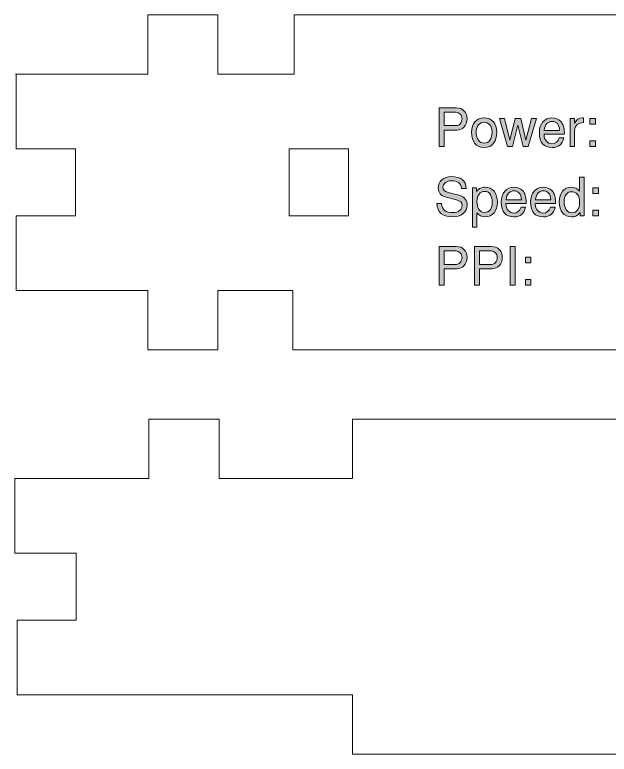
# Model space of a CAD drawing. Header units: inches. Extents: x 0.6 to 10.9, y -3.5 to -1.2.
# Drawn here: x 4.036 to 5.911, y -3.509 to -1.175 of the extents above; entities that cross this region are included whole.
import ezdxf

# ---------------------------------------------------------------- set-up
doc = ezdxf.new("R2010")
doc.units = ezdxf.units.IN
doc.header["$MEASUREMENT"] = 0
doc.layers.add('Layer 1', color=7, linetype='Continuous')

# ---------------------------------------------------------------- blocks, each defined once
blk = doc.blocks.new('block 4')
at = {"layer": 'Layer 1', "color": 7, "lineweight": 5, "true_color": 0xffffff}
for points in [[(4.9131, -2.0454), (4.6765, -2.0454), (4.6765, -2.2329), (4.455, -2.2329), (4.455, -2.0454), (4.4551, -2.0454), (4.0395, -2.0454), (4.0395, -2.0454), (4.0395, -1.8098), (4.0395, -1.8099), (4.227, -1.8098), (4.227, -1.5983), (4.0395, -1.5983), (4.0395, -1.3627), (4.0378, -1.3627), (4.4551, -1.3627), (4.4551, -1.1752), (4.6766, -1.1752), (4.6766, -1.3627), (4.9166, -1.3627), (4.9167, -1.3627), (4.9167, -1.1752), (7.4242, -1.1752), (7.4242, -2.2329), (4.9132, -2.2329), (4.9132, -2.0454)], [(5.0887, -1.8098), (5.0887, -1.5983), (4.9012, -1.5983), (4.9012, -1.8098), (5.0887, -1.8098)]]:
    blk.add_lwpolyline(points, dxfattribs=at)
blk = doc.blocks.new('block 5')
at = {"layer": 'Layer 1', "color": 7, "lineweight": 5, "true_color": 0xffffff}
blk.add_open_spline([(4.4586, -2.6384), (4.4586, -2.6384), (4.0355, -2.6384), (4.0355, -2.6384), (4.0355, -2.6384), (4.0355, -2.874), (4.0355, -2.874), (4.0355, -2.874), (4.0411, -2.874), (4.0411, -2.874), (4.0411, -2.874), (4.2286, -2.874), (4.2286, -2.874), (4.2286, -2.874), (4.2288, -2.874), (4.2288, -2.874), (4.2288, -2.874), (4.2288, -3.0855), (4.2288, -3.0855), (4.2288, -3.0855), (4.2236, -3.0855), (4.2236, -3.0855), (4.2236, -3.0855), (4.043, -3.0855), (4.043, -3.0855), (4.043, -3.0855), (4.043, -3.3211), (4.043, -3.3211), (4.043, -3.3211), (5.1007, -3.3211), (5.1007, -3.3211), (5.1007, -3.3211), (5.1007, -3.5086), (5.1007, -3.5086), (5.1007, -3.5086), (7.4242, -3.5086), (7.4242, -3.5086), (7.4242, -3.5086), (7.4242, -2.4509), (7.4242, -2.4509), (7.4242, -2.4509), (5.1007, -2.4509), (5.1007, -2.4509), (5.1007, -2.4509), (5.1007, -2.6384), (5.1007, -2.6384), (5.1007, -2.6384), (4.6801, -2.6384), (4.6801, -2.6384), (4.6801, -2.6384), (4.6801, -2.4509), (4.6801, -2.4509), (4.6801, -2.4509), (4.4586, -2.4509), (4.4586, -2.4509), (4.4586, -2.4509), (4.4586, -2.6384), (4.4586, -2.6384)], degree=3, knots=[0, 0, 0, 0, 1, 1, 1, 2, 2, 2, 3, 3, 3, 4, 4, 4, 5, 5, 5, 6, 6, 6, 7, 7, 7, 8, 8, 8, 9, 9, 9, 10, 10, 10, 11, 11, 11, 12, 12, 12, 13, 13, 13, 14, 14, 14, 15, 15, 15, 16, 16, 16, 17, 17, 17, 18, 18, 18, 19, 19, 19, 19], dxfattribs=at)
blk = doc.blocks.new('block 20')
at = {"layer": 'Layer 1', "true_color": 0xed1f24}
h = blk.add_hatch(color=240, dxfattribs=at)
h.dxf.hatch_style = 2
edge = h.paths.add_edge_path()
edge.add_spline(control_points=[(5.4625, -1.5034), (5.4625, -1.5143), (5.4591, -1.5231), (5.4525, -1.5298), (5.4465, -1.5359), (5.4391, -1.5389), (5.4303, -1.5389), (5.4303, -1.5389), (5.3905, -1.5389), (5.3905, -1.5389), (5.3905, -1.5389), (5.3905, -1.5904), (5.3905, -1.5904), (5.3905, -1.5904), (5.3748, -1.5904), (5.3748, -1.5904), (5.3748, -1.5904), (5.3748, -1.4689), (5.3748, -1.4689), (5.3748, -1.4689), (5.4278, -1.4689), (5.4278, -1.4689), (5.4387, -1.4689), (5.4473, -1.4723), (5.4536, -1.4789), (5.4595, -1.4853), (5.4625, -1.4934), (5.4625, -1.5034)], knot_values=[0, 0, 0, 0, 1, 1, 1, 2, 2, 2, 3, 3, 3, 4, 4, 4, 5, 5, 5, 6, 6, 6, 7, 7, 7, 8, 8, 8, 9, 9, 9, 9], degree=3, periodic=1)
edge = h.paths.add_edge_path()
edge.add_spline(control_points=[(5.4466, -1.5034), (5.4466, -1.4979), (5.4448, -1.493), (5.441, -1.4889), (5.4372, -1.4848), (5.4328, -1.4828), (5.4276, -1.4828), (5.4276, -1.4828), (5.3905, -1.4828), (5.3905, -1.4828), (5.3905, -1.4828), (5.3905, -1.5251), (5.3905, -1.5251), (5.3905, -1.5251), (5.4296, -1.5251), (5.4296, -1.5251), (5.4335, -1.5251), (5.4372, -1.5233), (5.4406, -1.5196), (5.4446, -1.5153), (5.4466, -1.5099), (5.4466, -1.5034)], knot_values=[0, 0, 0, 0, 1, 1, 1, 2, 2, 2, 3, 3, 3, 4, 4, 4, 5, 5, 5, 6, 6, 6, 7, 7, 7, 7], degree=3, periodic=1)
h = blk.add_hatch(color=240, dxfattribs=at)
h.dxf.hatch_style = 2
edge = h.paths.add_edge_path()
edge.add_spline(control_points=[(5.556, -1.5461), (5.556, -1.5603), (5.5531, -1.5715), (5.5473, -1.5798), (5.5405, -1.5893), (5.5303, -1.5941), (5.5165, -1.5941), (5.5035, -1.5941), (5.4936, -1.5898), (5.4868, -1.5813), (5.4803, -1.573), (5.477, -1.5613), (5.477, -1.5461), (5.477, -1.5319), (5.4804, -1.5207), (5.4872, -1.5126), (5.4941, -1.5045), (5.5038, -1.5004), (5.5165, -1.5004), (5.5291, -1.5004), (5.5389, -1.5045), (5.5457, -1.5126), (5.5526, -1.5207), (5.556, -1.5319), (5.556, -1.5461)], knot_values=[0, 0, 0, 0, 1, 1, 1, 2, 2, 2, 3, 3, 3, 4, 4, 4, 5, 5, 5, 6, 6, 6, 7, 7, 7, 8, 8, 8, 8], degree=3, periodic=1)
edge = h.paths.add_edge_path()
edge.add_spline(control_points=[(5.5416, -1.5461), (5.5416, -1.5362), (5.5391, -1.5283), (5.5341, -1.5224), (5.5296, -1.5171), (5.5237, -1.5144), (5.5165, -1.5144), (5.5093, -1.5144), (5.5034, -1.5171), (5.4988, -1.5224), (5.4938, -1.5283), (5.4913, -1.5362), (5.4913, -1.5461), (5.4913, -1.5564), (5.4936, -1.5647), (5.4981, -1.5709), (5.5027, -1.5771), (5.5088, -1.5803), (5.5165, -1.5803), (5.5241, -1.5803), (5.5303, -1.5771), (5.5348, -1.5709), (5.5394, -1.5647), (5.5416, -1.5564), (5.5416, -1.5461)], knot_values=[0, 0, 0, 0, 1, 1, 1, 2, 2, 2, 3, 3, 3, 4, 4, 4, 5, 5, 5, 6, 6, 6, 7, 7, 7, 8, 8, 8, 8], degree=3, periodic=1)
h = blk.add_hatch(color=240, dxfattribs=at)
h.dxf.hatch_style = 2
h.paths.add_polyline_path([(5.6816, -1.5029), (5.6558, -1.5904), (5.64, -1.5904), (5.6223, -1.5235), (5.6055, -1.5904), (5.5896, -1.5904), (5.5646, -1.5029), (5.5804, -1.5029), (5.5977, -1.5712), (5.6145, -1.5029), (5.6318, -1.5029), (5.648, -1.5713), (5.666, -1.5029)])
h = blk.add_hatch(color=240, dxfattribs=at)
h.dxf.hatch_style = 2
edge = h.paths.add_edge_path()
edge.add_spline(control_points=[(5.7695, -1.5471), (5.7695, -1.5492), (5.7694, -1.5509), (5.7693, -1.5523), (5.7693, -1.5523), (5.7056, -1.5523), (5.7056, -1.5523), (5.7055, -1.553), (5.7055, -1.5541), (5.7055, -1.5556), (5.7055, -1.5626), (5.7079, -1.5688), (5.7127, -1.5741), (5.7175, -1.5794), (5.7233, -1.5821), (5.7299, -1.5821), (5.7414, -1.5821), (5.7492, -1.576), (5.7534, -1.5638), (5.7534, -1.5638), (5.7676, -1.5638), (5.7676, -1.5638), (5.763, -1.584), (5.7509, -1.5941), (5.7315, -1.5941), (5.7043, -1.5941), (5.6906, -1.5783), (5.6906, -1.5468), (5.6906, -1.5332), (5.6944, -1.5221), (5.7018, -1.5134), (5.7093, -1.5048), (5.7188, -1.5004), (5.7305, -1.5004), (5.7419, -1.5004), (5.751, -1.504), (5.7578, -1.5111), (5.7655, -1.5192), (5.7694, -1.5312), (5.7695, -1.5471)], knot_values=[0, 0, 0, 0, 1, 1, 1, 2, 2, 2, 3, 3, 3, 4, 4, 4, 5, 5, 5, 6, 6, 6, 7, 7, 7, 8, 8, 8, 9, 9, 9, 10, 10, 10, 11, 11, 11, 12, 12, 12, 13, 13, 13, 13], degree=3, periodic=1)
edge = h.paths.add_edge_path()
edge.add_spline(control_points=[(5.7546, -1.5399), (5.7529, -1.5211), (5.745, -1.5118), (5.7311, -1.5118), (5.7166, -1.5118), (5.7083, -1.5211), (5.7061, -1.5399), (5.7061, -1.5399), (5.7546, -1.5399), (5.7546, -1.5399)], knot_values=[0, 0, 0, 0, 1, 1, 1, 2, 2, 2, 3, 3, 3, 3], degree=3, periodic=1)
h = blk.add_hatch(color=240, dxfattribs=at)
h.dxf.hatch_style = 2
edge = h.paths.add_edge_path()
edge.add_spline(control_points=[(5.83, -1.5153), (5.8214, -1.5153), (5.8147, -1.5174), (5.8098, -1.5216), (5.8046, -1.5263), (5.802, -1.5329), (5.802, -1.5414), (5.802, -1.5414), (5.802, -1.5904), (5.802, -1.5904), (5.802, -1.5904), (5.788, -1.5904), (5.788, -1.5904), (5.788, -1.5904), (5.788, -1.5029), (5.788, -1.5029), (5.788, -1.5029), (5.802, -1.5029), (5.802, -1.5029), (5.802, -1.5029), (5.802, -1.5169), (5.802, -1.5169), (5.8075, -1.5059), (5.8155, -1.5004), (5.826, -1.5004), (5.8269, -1.5004), (5.8282, -1.5005), (5.83, -1.5008), (5.83, -1.5008), (5.83, -1.5153), (5.83, -1.5153)], knot_values=[0, 0, 0, 0, 1, 1, 1, 2, 2, 2, 3, 3, 3, 4, 4, 4, 5, 5, 5, 6, 6, 6, 7, 7, 7, 8, 8, 8, 9, 9, 9, 10, 10, 10, 10], degree=3, periodic=1)
h = blk.add_hatch(color=240, dxfattribs=at)
h.dxf.hatch_style = 2
h.paths.add_polyline_path([(5.8676, -1.5203), (5.8503, -1.5203), (5.8503, -1.5029), (5.8676, -1.5029)])
h.paths.add_polyline_path([(5.8676, -1.5904), (5.8503, -1.5904), (5.8503, -1.5731), (5.8676, -1.5731)])
at = {"layer": 'Layer 1', "lineweight": 0}
for points in [[(5.6816, -1.5029), (5.6558, -1.5904), (5.64, -1.5904), (5.6223, -1.5235), (5.6055, -1.5904), (5.5896, -1.5904), (5.5646, -1.5029), (5.5804, -1.5029), (5.5977, -1.5712), (5.6145, -1.5029), (5.6318, -1.5029), (5.648, -1.5713), (5.666, -1.5029), (5.6816, -1.5029)], [(5.8676, -1.5203), (5.8503, -1.5203), (5.8503, -1.5029), (5.8676, -1.5029), (5.8676, -1.5203)], [(5.8676, -1.5904), (5.8503, -1.5904), (5.8503, -1.5731), (5.8676, -1.5731), (5.8676, -1.5904)]]:
    blk.add_lwpolyline(points, dxfattribs=at)
for points, knots in [([(5.4625, -1.5034), (5.4625, -1.5143), (5.4591, -1.5231), (5.4525, -1.5298), (5.4465, -1.5359), (5.4391, -1.5389), (5.4303, -1.5389), (5.4303, -1.5389), (5.3905, -1.5389), (5.3905, -1.5389), (5.3905, -1.5389), (5.3905, -1.5904), (5.3905, -1.5904), (5.3905, -1.5904), (5.3748, -1.5904), (5.3748, -1.5904), (5.3748, -1.5904), (5.3748, -1.4689), (5.3748, -1.4689), (5.3748, -1.4689), (5.4278, -1.4689), (5.4278, -1.4689), (5.4387, -1.4689), (5.4473, -1.4723), (5.4536, -1.4789), (5.4595, -1.4853), (5.4625, -1.4934), (5.4625, -1.5034)], [0, 0, 0, 0, 1, 1, 1, 2, 2, 2, 3, 3, 3, 4, 4, 4, 5, 5, 5, 6, 6, 6, 7, 7, 7, 8, 8, 8, 9, 9, 9, 9]), ([(5.4466, -1.5034), (5.4466, -1.4979), (5.4448, -1.493), (5.441, -1.4889), (5.4372, -1.4848), (5.4328, -1.4828), (5.4276, -1.4828), (5.4276, -1.4828), (5.3905, -1.4828), (5.3905, -1.4828), (5.3905, -1.4828), (5.3905, -1.5251), (5.3905, -1.5251), (5.3905, -1.5251), (5.4296, -1.5251), (5.4296, -1.5251), (5.4335, -1.5251), (5.4372, -1.5233), (5.4406, -1.5196), (5.4446, -1.5153), (5.4466, -1.5099), (5.4466, -1.5034)], [0, 0, 0, 0, 1, 1, 1, 2, 2, 2, 3, 3, 3, 4, 4, 4, 5, 5, 5, 6, 6, 6, 7, 7, 7, 7]), ([(5.556, -1.5461), (5.556, -1.5603), (5.5531, -1.5715), (5.5473, -1.5798), (5.5405, -1.5893), (5.5303, -1.5941), (5.5165, -1.5941), (5.5035, -1.5941), (5.4936, -1.5898), (5.4868, -1.5813), (5.4803, -1.573), (5.477, -1.5613), (5.477, -1.5461), (5.477, -1.5319), (5.4804, -1.5207), (5.4872, -1.5126), (5.4941, -1.5045), (5.5038, -1.5004), (5.5165, -1.5004), (5.5291, -1.5004), (5.5389, -1.5045), (5.5457, -1.5126), (5.5526, -1.5207), (5.556, -1.5319), (5.556, -1.5461)], [0, 0, 0, 0, 1, 1, 1, 2, 2, 2, 3, 3, 3, 4, 4, 4, 5, 5, 5, 6, 6, 6, 7, 7, 7, 8, 8, 8, 8]), ([(5.5416, -1.5461), (5.5416, -1.5362), (5.5391, -1.5283), (5.5341, -1.5224), (5.5296, -1.5171), (5.5237, -1.5144), (5.5165, -1.5144), (5.5093, -1.5144), (5.5034, -1.5171), (5.4988, -1.5224), (5.4938, -1.5283), (5.4913, -1.5362), (5.4913, -1.5461), (5.4913, -1.5564), (5.4936, -1.5647), (5.4981, -1.5709), (5.5027, -1.5771), (5.5088, -1.5803), (5.5165, -1.5803), (5.5241, -1.5803), (5.5303, -1.5771), (5.5348, -1.5709), (5.5394, -1.5647), (5.5416, -1.5564), (5.5416, -1.5461)], [0, 0, 0, 0, 1, 1, 1, 2, 2, 2, 3, 3, 3, 4, 4, 4, 5, 5, 5, 6, 6, 6, 7, 7, 7, 8, 8, 8, 8]), ([(5.7695, -1.5471), (5.7695, -1.5492), (5.7694, -1.5509), (5.7693, -1.5523), (5.7693, -1.5523), (5.7056, -1.5523), (5.7056, -1.5523), (5.7055, -1.553), (5.7055, -1.5541), (5.7055, -1.5556), (5.7055, -1.5626), (5.7079, -1.5688), (5.7127, -1.5741), (5.7175, -1.5794), (5.7233, -1.5821), (5.7299, -1.5821), (5.7414, -1.5821), (5.7492, -1.576), (5.7534, -1.5638), (5.7534, -1.5638), (5.7676, -1.5638), (5.7676, -1.5638), (5.763, -1.584), (5.7509, -1.5941), (5.7315, -1.5941), (5.7043, -1.5941), (5.6906, -1.5783), (5.6906, -1.5468), (5.6906, -1.5332), (5.6944, -1.5221), (5.7018, -1.5134), (5.7093, -1.5048), (5.7188, -1.5004), (5.7305, -1.5004), (5.7419, -1.5004), (5.751, -1.504), (5.7578, -1.5111), (5.7655, -1.5192), (5.7694, -1.5312), (5.7695, -1.5471)], [0, 0, 0, 0, 1, 1, 1, 2, 2, 2, 3, 3, 3, 4, 4, 4, 5, 5, 5, 6, 6, 6, 7, 7, 7, 8, 8, 8, 9, 9, 9, 10, 10, 10, 11, 11, 11, 12, 12, 12, 13, 13, 13, 13]), ([(5.7546, -1.5399), (5.7529, -1.5211), (5.745, -1.5118), (5.7311, -1.5118), (5.7166, -1.5118), (5.7083, -1.5211), (5.7061, -1.5399), (5.7061, -1.5399), (5.7546, -1.5399), (5.7546, -1.5399)], [0, 0, 0, 0, 1, 1, 1, 2, 2, 2, 3, 3, 3, 3]), ([(5.83, -1.5153), (5.8214, -1.5153), (5.8147, -1.5174), (5.8098, -1.5216), (5.8046, -1.5263), (5.802, -1.5329), (5.802, -1.5414), (5.802, -1.5414), (5.802, -1.5904), (5.802, -1.5904), (5.802, -1.5904), (5.788, -1.5904), (5.788, -1.5904), (5.788, -1.5904), (5.788, -1.5029), (5.788, -1.5029), (5.788, -1.5029), (5.802, -1.5029), (5.802, -1.5029), (5.802, -1.5029), (5.802, -1.5169), (5.802, -1.5169), (5.8075, -1.5059), (5.8155, -1.5004), (5.826, -1.5004), (5.8269, -1.5004), (5.8282, -1.5005), (5.83, -1.5008), (5.83, -1.5008), (5.83, -1.5153), (5.83, -1.5153)], [0, 0, 0, 0, 1, 1, 1, 2, 2, 2, 3, 3, 3, 4, 4, 4, 5, 5, 5, 6, 6, 6, 7, 7, 7, 8, 8, 8, 9, 9, 9, 10, 10, 10, 10])]:
    blk.add_open_spline(points, degree=3, knots=knots, dxfattribs=at)
blk = doc.blocks.new('block 22')
at = {"layer": 'Layer 1', "true_color": 0xed1f24}
h = blk.add_hatch(color=240, dxfattribs=at)
h.dxf.hatch_style = 2
edge = h.paths.add_edge_path()
edge.add_spline(control_points=[(5.4631, -1.7764), (5.4631, -1.7873), (5.4588, -1.7961), (5.45, -1.8028), (5.4412, -1.8095), (5.4295, -1.8129), (5.415, -1.8129), (5.3996, -1.8129), (5.388, -1.8092), (5.38, -1.8019), (5.372, -1.7946), (5.3679, -1.7842), (5.3676, -1.7707), (5.3676, -1.7707), (5.382, -1.7707), (5.382, -1.7707), (5.3828, -1.7807), (5.386, -1.788), (5.3917, -1.7926), (5.3975, -1.7971), (5.4063, -1.7994), (5.4183, -1.7994), (5.4269, -1.7994), (5.4338, -1.7973), (5.4391, -1.7931), (5.4443, -1.7889), (5.447, -1.7834), (5.447, -1.7768), (5.447, -1.7681), (5.441, -1.7622), (5.4291, -1.7591), (5.4291, -1.7591), (5.3961, -1.7504), (5.3961, -1.7504), (5.3798, -1.7461), (5.3716, -1.7365), (5.3716, -1.7216), (5.3716, -1.7109), (5.3754, -1.7023), (5.3829, -1.6957), (5.3904, -1.6892), (5.4003, -1.6859), (5.4125, -1.6859), (5.4431, -1.6859), (5.4588, -1.6983), (5.4593, -1.7232), (5.4593, -1.7232), (5.4445, -1.7232), (5.4445, -1.7232), (5.444, -1.7149), (5.4409, -1.7086), (5.435, -1.7044), (5.4298, -1.7006), (5.4227, -1.6987), (5.4138, -1.6987), (5.4061, -1.6987), (5.3997, -1.7007), (5.3944, -1.7047), (5.3891, -1.7087), (5.3865, -1.7137), (5.3865, -1.7197), (5.3865, -1.7277), (5.3918, -1.7331), (5.4025, -1.7359), (5.4025, -1.7359), (5.4405, -1.7459), (5.4405, -1.7459), (5.447, -1.7477), (5.4524, -1.7513), (5.4566, -1.7567), (5.461, -1.7625), (5.4631, -1.7691), (5.4631, -1.7764)], knot_values=[0, 0, 0, 0, 1, 1, 1, 2, 2, 2, 3, 3, 3, 4, 4, 4, 5, 5, 5, 6, 6, 6, 7, 7, 7, 8, 8, 8, 9, 9, 9, 10, 10, 10, 11, 11, 11, 12, 12, 12, 13, 13, 13, 14, 14, 14, 15, 15, 15, 16, 16, 16, 17, 17, 17, 18, 18, 18, 19, 19, 19, 20, 20, 20, 21, 21, 21, 22, 22, 22, 23, 23, 23, 24, 24, 24, 24], degree=3, periodic=1)
h = blk.add_hatch(color=240, dxfattribs=at)
h.dxf.hatch_style = 2
edge = h.paths.add_edge_path()
edge.add_spline(control_points=[(5.8315, -1.8092), (5.8315, -1.8092), (5.8193, -1.8092), (5.8193, -1.8092), (5.8193, -1.8092), (5.8193, -1.7994), (5.8193, -1.7994), (5.8138, -1.8049), (5.8093, -1.8086), (5.8058, -1.8103), (5.8024, -1.812), (5.7979, -1.8129), (5.7923, -1.8129), (5.7801, -1.8129), (5.7705, -1.8087), (5.7636, -1.8004), (5.7568, -1.7921), (5.7533, -1.7805), (5.7533, -1.7657), (5.7533, -1.7518), (5.7567, -1.7406), (5.7636, -1.7321), (5.7704, -1.7235), (5.7794, -1.7192), (5.7905, -1.7192), (5.8014, -1.7192), (5.8104, -1.7235), (5.8175, -1.7321), (5.8175, -1.7321), (5.8175, -1.6877), (5.8175, -1.6877), (5.8175, -1.6877), (5.8315, -1.6877), (5.8315, -1.6877), (5.8315, -1.6877), (5.8315, -1.8092), (5.8315, -1.8092)], knot_values=[0, 0, 0, 0, 1, 1, 1, 2, 2, 2, 3, 3, 3, 4, 4, 4, 5, 5, 5, 6, 6, 6, 7, 7, 7, 8, 8, 8, 9, 9, 9, 10, 10, 10, 11, 11, 11, 12, 12, 12, 12], degree=3, periodic=1)
edge = h.paths.add_edge_path()
edge.add_spline(control_points=[(5.8175, -1.7674), (5.8175, -1.7448), (5.8086, -1.7336), (5.7907, -1.7336), (5.784, -1.7336), (5.7787, -1.7366), (5.7748, -1.7426), (5.7709, -1.7486), (5.769, -1.7563), (5.769, -1.7657), (5.769, -1.7761), (5.7711, -1.7843), (5.7755, -1.7906), (5.7798, -1.7968), (5.7858, -1.7999), (5.7934, -1.7999), (5.8008, -1.7999), (5.8067, -1.797), (5.811, -1.7912), (5.8153, -1.7854), (5.8175, -1.7775), (5.8175, -1.7674)], knot_values=[0, 0, 0, 0, 1, 1, 1, 2, 2, 2, 3, 3, 3, 4, 4, 4, 5, 5, 5, 6, 6, 6, 7, 7, 7, 7], degree=3, periodic=1)
h = blk.add_hatch(color=240, dxfattribs=at)
h.dxf.hatch_style = 2
edge = h.paths.add_edge_path()
edge.add_spline(control_points=[(5.5581, -1.7669), (5.5581, -1.7804), (5.5547, -1.7915), (5.5477, -1.8001), (5.5408, -1.8086), (5.5317, -1.8129), (5.5205, -1.8129), (5.5091, -1.8129), (5.5003, -1.8085), (5.4938, -1.7997), (5.4938, -1.7997), (5.4938, -1.8459), (5.4938, -1.8459), (5.4938, -1.8459), (5.4798, -1.8459), (5.4798, -1.8459), (5.4798, -1.8459), (5.4798, -1.7217), (5.4798, -1.7217), (5.4798, -1.7217), (5.492, -1.7217), (5.492, -1.7217), (5.492, -1.7217), (5.492, -1.7326), (5.492, -1.7326), (5.4966, -1.7275), (5.5009, -1.724), (5.5048, -1.7221), (5.5087, -1.7202), (5.5136, -1.7192), (5.5195, -1.7192), (5.5311, -1.7192), (5.5405, -1.7235), (5.5476, -1.7321), (5.5546, -1.7406), (5.5581, -1.7522), (5.5581, -1.7669)], knot_values=[0, 0, 0, 0, 1, 1, 1, 2, 2, 2, 3, 3, 3, 4, 4, 4, 5, 5, 5, 6, 6, 6, 7, 7, 7, 8, 8, 8, 9, 9, 9, 10, 10, 10, 11, 11, 11, 12, 12, 12, 12], degree=3, periodic=1)
edge = h.paths.add_edge_path()
edge.add_spline(control_points=[(5.5421, -1.7677), (5.5421, -1.7577), (5.5403, -1.7496), (5.5367, -1.7434), (5.5325, -1.7361), (5.5263, -1.7324), (5.5181, -1.7324), (5.5104, -1.7324), (5.5045, -1.7352), (5.5002, -1.7409), (5.4959, -1.7466), (5.4938, -1.7546), (5.4938, -1.7649), (5.4938, -1.774), (5.4956, -1.7816), (5.4991, -1.7877), (5.5033, -1.7951), (5.5094, -1.7987), (5.5172, -1.7987), (5.5254, -1.7987), (5.5317, -1.7958), (5.536, -1.7901), (5.5401, -1.7847), (5.5421, -1.7773), (5.5421, -1.7677)], knot_values=[0, 0, 0, 0, 1, 1, 1, 2, 2, 2, 3, 3, 3, 4, 4, 4, 5, 5, 5, 6, 6, 6, 7, 7, 7, 8, 8, 8, 8], degree=3, periodic=1)
h = blk.add_hatch(color=240, dxfattribs=at)
h.dxf.hatch_style = 2
edge = h.paths.add_edge_path()
edge.add_spline(control_points=[(5.6491, -1.7659), (5.6491, -1.768), (5.6491, -1.7697), (5.649, -1.7711), (5.649, -1.7711), (5.5853, -1.7711), (5.5853, -1.7711), (5.5852, -1.7718), (5.5851, -1.7729), (5.5851, -1.7744), (5.5851, -1.7814), (5.5876, -1.7876), (5.5924, -1.7929), (5.5972, -1.7982), (5.6029, -1.8009), (5.6096, -1.8009), (5.6211, -1.8009), (5.6289, -1.7948), (5.633, -1.7826), (5.633, -1.7826), (5.6473, -1.7826), (5.6473, -1.7826), (5.6426, -1.8028), (5.6306, -1.8129), (5.6111, -1.8129), (5.5839, -1.8129), (5.5703, -1.7971), (5.5703, -1.7656), (5.5703, -1.752), (5.574, -1.7409), (5.5815, -1.7322), (5.5889, -1.7236), (5.5985, -1.7192), (5.6101, -1.7192), (5.6216, -1.7192), (5.6307, -1.7228), (5.6375, -1.7299), (5.6451, -1.738), (5.649, -1.75), (5.6491, -1.7659)], knot_values=[0, 0, 0, 0, 1, 1, 1, 2, 2, 2, 3, 3, 3, 4, 4, 4, 5, 5, 5, 6, 6, 6, 7, 7, 7, 8, 8, 8, 9, 9, 9, 10, 10, 10, 11, 11, 11, 12, 12, 12, 13, 13, 13, 13], degree=3, periodic=1)
edge = h.paths.add_edge_path()
edge.add_spline(control_points=[(5.6343, -1.7587), (5.6325, -1.7399), (5.6247, -1.7306), (5.6107, -1.7306), (5.5962, -1.7306), (5.5879, -1.7399), (5.5858, -1.7587), (5.5858, -1.7587), (5.6343, -1.7587), (5.6343, -1.7587)], knot_values=[0, 0, 0, 0, 1, 1, 1, 2, 2, 2, 3, 3, 3, 3], degree=3, periodic=1)
h = blk.add_hatch(color=240, dxfattribs=at)
h.dxf.hatch_style = 2
edge = h.paths.add_edge_path()
edge.add_spline(control_points=[(5.7418, -1.7659), (5.7418, -1.768), (5.7418, -1.7697), (5.7416, -1.7711), (5.7416, -1.7711), (5.678, -1.7711), (5.678, -1.7711), (5.6779, -1.7718), (5.6778, -1.7729), (5.6778, -1.7744), (5.6778, -1.7814), (5.6802, -1.7876), (5.685, -1.7929), (5.6899, -1.7982), (5.6956, -1.8009), (5.7022, -1.8009), (5.7138, -1.8009), (5.7216, -1.7948), (5.7257, -1.7826), (5.7257, -1.7826), (5.74, -1.7826), (5.74, -1.7826), (5.7353, -1.8028), (5.7233, -1.8129), (5.7038, -1.8129), (5.6766, -1.8129), (5.663, -1.7971), (5.663, -1.7656), (5.663, -1.752), (5.6667, -1.7409), (5.6741, -1.7322), (5.6816, -1.7236), (5.6911, -1.7192), (5.7028, -1.7192), (5.7143, -1.7192), (5.7234, -1.7228), (5.7301, -1.7299), (5.7378, -1.738), (5.7417, -1.75), (5.7418, -1.7659)], knot_values=[0, 0, 0, 0, 1, 1, 1, 2, 2, 2, 3, 3, 3, 4, 4, 4, 5, 5, 5, 6, 6, 6, 7, 7, 7, 8, 8, 8, 9, 9, 9, 10, 10, 10, 11, 11, 11, 12, 12, 12, 13, 13, 13, 13], degree=3, periodic=1)
edge = h.paths.add_edge_path()
edge.add_spline(control_points=[(5.727, -1.7587), (5.7252, -1.7399), (5.7173, -1.7306), (5.7034, -1.7306), (5.6889, -1.7306), (5.6806, -1.7399), (5.6785, -1.7587), (5.6785, -1.7587), (5.727, -1.7587), (5.727, -1.7587)], knot_values=[0, 0, 0, 0, 1, 1, 1, 2, 2, 2, 3, 3, 3, 3], degree=3, periodic=1)
h = blk.add_hatch(color=240, dxfattribs=at)
h.dxf.hatch_style = 2
h.paths.add_polyline_path([(5.8771, -1.7391), (5.8598, -1.7391), (5.8598, -1.7217), (5.8771, -1.7217)])
h.paths.add_polyline_path([(5.8771, -1.8092), (5.8598, -1.8092), (5.8598, -1.7919), (5.8771, -1.7919)])
at = {"layer": 'Layer 1', "lineweight": 0}
for points in [[(5.8771, -1.7391), (5.8598, -1.7391), (5.8598, -1.7217), (5.8771, -1.7217), (5.8771, -1.7391)], [(5.8771, -1.8092), (5.8598, -1.8092), (5.8598, -1.7919), (5.8771, -1.7919), (5.8771, -1.8092)]]:
    blk.add_lwpolyline(points, dxfattribs=at)
for points, knots in [([(5.4631, -1.7764), (5.4631, -1.7873), (5.4588, -1.7961), (5.45, -1.8028), (5.4412, -1.8095), (5.4295, -1.8129), (5.415, -1.8129), (5.3996, -1.8129), (5.388, -1.8092), (5.38, -1.8019), (5.372, -1.7946), (5.3679, -1.7842), (5.3676, -1.7707), (5.3676, -1.7707), (5.382, -1.7707), (5.382, -1.7707), (5.3828, -1.7807), (5.386, -1.788), (5.3917, -1.7926), (5.3975, -1.7971), (5.4063, -1.7994), (5.4183, -1.7994), (5.4269, -1.7994), (5.4338, -1.7973), (5.4391, -1.7931), (5.4443, -1.7889), (5.447, -1.7834), (5.447, -1.7768), (5.447, -1.7681), (5.441, -1.7622), (5.4291, -1.7591), (5.4291, -1.7591), (5.3961, -1.7504), (5.3961, -1.7504), (5.3798, -1.7461), (5.3716, -1.7365), (5.3716, -1.7216), (5.3716, -1.7109), (5.3754, -1.7023), (5.3829, -1.6957), (5.3904, -1.6892), (5.4003, -1.6859), (5.4125, -1.6859), (5.4431, -1.6859), (5.4588, -1.6983), (5.4593, -1.7232), (5.4593, -1.7232), (5.4445, -1.7232), (5.4445, -1.7232), (5.444, -1.7149), (5.4409, -1.7086), (5.435, -1.7044), (5.4298, -1.7006), (5.4227, -1.6987), (5.4138, -1.6987), (5.4061, -1.6987), (5.3997, -1.7007), (5.3944, -1.7047), (5.3891, -1.7087), (5.3865, -1.7137), (5.3865, -1.7197), (5.3865, -1.7277), (5.3918, -1.7331), (5.4025, -1.7359), (5.4025, -1.7359), (5.4405, -1.7459), (5.4405, -1.7459), (5.447, -1.7477), (5.4524, -1.7513), (5.4566, -1.7567), (5.461, -1.7625), (5.4631, -1.7691), (5.4631, -1.7764)], [0, 0, 0, 0, 1, 1, 1, 2, 2, 2, 3, 3, 3, 4, 4, 4, 5, 5, 5, 6, 6, 6, 7, 7, 7, 8, 8, 8, 9, 9, 9, 10, 10, 10, 11, 11, 11, 12, 12, 12, 13, 13, 13, 14, 14, 14, 15, 15, 15, 16, 16, 16, 17, 17, 17, 18, 18, 18, 19, 19, 19, 20, 20, 20, 21, 21, 21, 22, 22, 22, 23, 23, 23, 24, 24, 24, 24]), ([(5.8315, -1.8092), (5.8315, -1.8092), (5.8193, -1.8092), (5.8193, -1.8092), (5.8193, -1.8092), (5.8193, -1.7994), (5.8193, -1.7994), (5.8138, -1.8049), (5.8093, -1.8086), (5.8058, -1.8103), (5.8024, -1.812), (5.7979, -1.8129), (5.7923, -1.8129), (5.7801, -1.8129), (5.7705, -1.8087), (5.7636, -1.8004), (5.7568, -1.7921), (5.7533, -1.7805), (5.7533, -1.7657), (5.7533, -1.7518), (5.7567, -1.7406), (5.7636, -1.7321), (5.7704, -1.7235), (5.7794, -1.7192), (5.7905, -1.7192), (5.8014, -1.7192), (5.8104, -1.7235), (5.8175, -1.7321), (5.8175, -1.7321), (5.8175, -1.6877), (5.8175, -1.6877), (5.8175, -1.6877), (5.8315, -1.6877), (5.8315, -1.6877), (5.8315, -1.6877), (5.8315, -1.8092), (5.8315, -1.8092)], [0, 0, 0, 0, 1, 1, 1, 2, 2, 2, 3, 3, 3, 4, 4, 4, 5, 5, 5, 6, 6, 6, 7, 7, 7, 8, 8, 8, 9, 9, 9, 10, 10, 10, 11, 11, 11, 12, 12, 12, 12]), ([(5.5581, -1.7669), (5.5581, -1.7804), (5.5547, -1.7915), (5.5477, -1.8001), (5.5408, -1.8086), (5.5317, -1.8129), (5.5205, -1.8129), (5.5091, -1.8129), (5.5003, -1.8085), (5.4938, -1.7997), (5.4938, -1.7997), (5.4938, -1.8459), (5.4938, -1.8459), (5.4938, -1.8459), (5.4798, -1.8459), (5.4798, -1.8459), (5.4798, -1.8459), (5.4798, -1.7217), (5.4798, -1.7217), (5.4798, -1.7217), (5.492, -1.7217), (5.492, -1.7217), (5.492, -1.7217), (5.492, -1.7326), (5.492, -1.7326), (5.4966, -1.7275), (5.5009, -1.724), (5.5048, -1.7221), (5.5087, -1.7202), (5.5136, -1.7192), (5.5195, -1.7192), (5.5311, -1.7192), (5.5405, -1.7235), (5.5476, -1.7321), (5.5546, -1.7406), (5.5581, -1.7522), (5.5581, -1.7669)], [0, 0, 0, 0, 1, 1, 1, 2, 2, 2, 3, 3, 3, 4, 4, 4, 5, 5, 5, 6, 6, 6, 7, 7, 7, 8, 8, 8, 9, 9, 9, 10, 10, 10, 11, 11, 11, 12, 12, 12, 12]), ([(5.6491, -1.7659), (5.6491, -1.768), (5.6491, -1.7697), (5.649, -1.7711), (5.649, -1.7711), (5.5853, -1.7711), (5.5853, -1.7711), (5.5852, -1.7718), (5.5851, -1.7729), (5.5851, -1.7744), (5.5851, -1.7814), (5.5876, -1.7876), (5.5924, -1.7929), (5.5972, -1.7982), (5.6029, -1.8009), (5.6096, -1.8009), (5.6211, -1.8009), (5.6289, -1.7948), (5.633, -1.7826), (5.633, -1.7826), (5.6473, -1.7826), (5.6473, -1.7826), (5.6426, -1.8028), (5.6306, -1.8129), (5.6111, -1.8129), (5.5839, -1.8129), (5.5703, -1.7971), (5.5703, -1.7656), (5.5703, -1.752), (5.574, -1.7409), (5.5815, -1.7322), (5.5889, -1.7236), (5.5985, -1.7192), (5.6101, -1.7192), (5.6216, -1.7192), (5.6307, -1.7228), (5.6375, -1.7299), (5.6451, -1.738), (5.649, -1.75), (5.6491, -1.7659)], [0, 0, 0, 0, 1, 1, 1, 2, 2, 2, 3, 3, 3, 4, 4, 4, 5, 5, 5, 6, 6, 6, 7, 7, 7, 8, 8, 8, 9, 9, 9, 10, 10, 10, 11, 11, 11, 12, 12, 12, 13, 13, 13, 13]), ([(5.7418, -1.7659), (5.7418, -1.768), (5.7418, -1.7697), (5.7416, -1.7711), (5.7416, -1.7711), (5.678, -1.7711), (5.678, -1.7711), (5.6779, -1.7718), (5.6778, -1.7729), (5.6778, -1.7744), (5.6778, -1.7814), (5.6802, -1.7876), (5.685, -1.7929), (5.6899, -1.7982), (5.6956, -1.8009), (5.7022, -1.8009), (5.7138, -1.8009), (5.7216, -1.7948), (5.7257, -1.7826), (5.7257, -1.7826), (5.74, -1.7826), (5.74, -1.7826), (5.7353, -1.8028), (5.7233, -1.8129), (5.7038, -1.8129), (5.6766, -1.8129), (5.663, -1.7971), (5.663, -1.7656), (5.663, -1.752), (5.6667, -1.7409), (5.6741, -1.7322), (5.6816, -1.7236), (5.6911, -1.7192), (5.7028, -1.7192), (5.7143, -1.7192), (5.7234, -1.7228), (5.7301, -1.7299), (5.7378, -1.738), (5.7417, -1.75), (5.7418, -1.7659)], [0, 0, 0, 0, 1, 1, 1, 2, 2, 2, 3, 3, 3, 4, 4, 4, 5, 5, 5, 6, 6, 6, 7, 7, 7, 8, 8, 8, 9, 9, 9, 10, 10, 10, 11, 11, 11, 12, 12, 12, 13, 13, 13, 13]), ([(5.5421, -1.7677), (5.5421, -1.7577), (5.5403, -1.7496), (5.5367, -1.7434), (5.5325, -1.7361), (5.5263, -1.7324), (5.5181, -1.7324), (5.5104, -1.7324), (5.5045, -1.7352), (5.5002, -1.7409), (5.4959, -1.7466), (5.4938, -1.7546), (5.4938, -1.7649), (5.4938, -1.774), (5.4956, -1.7816), (5.4991, -1.7877), (5.5033, -1.7951), (5.5094, -1.7987), (5.5172, -1.7987), (5.5254, -1.7987), (5.5317, -1.7958), (5.536, -1.7901), (5.5401, -1.7847), (5.5421, -1.7773), (5.5421, -1.7677)], [0, 0, 0, 0, 1, 1, 1, 2, 2, 2, 3, 3, 3, 4, 4, 4, 5, 5, 5, 6, 6, 6, 7, 7, 7, 8, 8, 8, 8]), ([(5.6343, -1.7587), (5.6325, -1.7399), (5.6247, -1.7306), (5.6107, -1.7306), (5.5962, -1.7306), (5.5879, -1.7399), (5.5858, -1.7587), (5.5858, -1.7587), (5.6343, -1.7587), (5.6343, -1.7587)], [0, 0, 0, 0, 1, 1, 1, 2, 2, 2, 3, 3, 3, 3]), ([(5.727, -1.7587), (5.7252, -1.7399), (5.7173, -1.7306), (5.7034, -1.7306), (5.6889, -1.7306), (5.6806, -1.7399), (5.6785, -1.7587), (5.6785, -1.7587), (5.727, -1.7587), (5.727, -1.7587)], [0, 0, 0, 0, 1, 1, 1, 2, 2, 2, 3, 3, 3, 3]), ([(5.8175, -1.7674), (5.8175, -1.7448), (5.8086, -1.7336), (5.7907, -1.7336), (5.784, -1.7336), (5.7787, -1.7366), (5.7748, -1.7426), (5.7709, -1.7486), (5.769, -1.7563), (5.769, -1.7657), (5.769, -1.7761), (5.7711, -1.7843), (5.7755, -1.7906), (5.7798, -1.7968), (5.7858, -1.7999), (5.7934, -1.7999), (5.8008, -1.7999), (5.8067, -1.797), (5.811, -1.7912), (5.8153, -1.7854), (5.8175, -1.7775), (5.8175, -1.7674)], [0, 0, 0, 0, 1, 1, 1, 2, 2, 2, 3, 3, 3, 4, 4, 4, 5, 5, 5, 6, 6, 6, 7, 7, 7, 7])]:
    blk.add_open_spline(points, degree=3, knots=knots, dxfattribs=at)
blk = doc.blocks.new('block 24')
at = {"layer": 'Layer 1', "true_color": 0xed1f24}
h = blk.add_hatch(color=240, dxfattribs=at)
h.dxf.hatch_style = 2
edge = h.paths.add_edge_path()
edge.add_spline(control_points=[(5.4625, -1.941), (5.4625, -1.9519), (5.4591, -1.9607), (5.4525, -1.9674), (5.4465, -1.9735), (5.4391, -1.9765), (5.4303, -1.9765), (5.4303, -1.9765), (5.3905, -1.9765), (5.3905, -1.9765), (5.3905, -1.9765), (5.3905, -2.028), (5.3905, -2.028), (5.3905, -2.028), (5.3748, -2.028), (5.3748, -2.028), (5.3748, -2.028), (5.3748, -1.9065), (5.3748, -1.9065), (5.3748, -1.9065), (5.4278, -1.9065), (5.4278, -1.9065), (5.4387, -1.9065), (5.4473, -1.9099), (5.4536, -1.9165), (5.4595, -1.9229), (5.4625, -1.931), (5.4625, -1.941)], knot_values=[0, 0, 0, 0, 1, 1, 1, 2, 2, 2, 3, 3, 3, 4, 4, 4, 5, 5, 5, 6, 6, 6, 7, 7, 7, 8, 8, 8, 9, 9, 9, 9], degree=3, periodic=1)
edge = h.paths.add_edge_path()
edge.add_spline(control_points=[(5.4466, -1.941), (5.4466, -1.9355), (5.4448, -1.9306), (5.441, -1.9265), (5.4372, -1.9224), (5.4328, -1.9204), (5.4276, -1.9204), (5.4276, -1.9204), (5.3905, -1.9204), (5.3905, -1.9204), (5.3905, -1.9204), (5.3905, -1.9627), (5.3905, -1.9627), (5.3905, -1.9627), (5.4296, -1.9627), (5.4296, -1.9627), (5.4335, -1.9627), (5.4372, -1.9609), (5.4406, -1.9572), (5.4446, -1.9529), (5.4466, -1.9475), (5.4466, -1.941)], knot_values=[0, 0, 0, 0, 1, 1, 1, 2, 2, 2, 3, 3, 3, 4, 4, 4, 5, 5, 5, 6, 6, 6, 7, 7, 7, 7], degree=3, periodic=1)
h = blk.add_hatch(color=240, dxfattribs=at)
h.dxf.hatch_style = 2
edge = h.paths.add_edge_path()
edge.add_spline(control_points=[(5.5736, -1.941), (5.5736, -1.9519), (5.5703, -1.9607), (5.5636, -1.9674), (5.5576, -1.9735), (5.5503, -1.9765), (5.5415, -1.9765), (5.5415, -1.9765), (5.5016, -1.9765), (5.5016, -1.9765), (5.5016, -1.9765), (5.5016, -2.028), (5.5016, -2.028), (5.5016, -2.028), (5.486, -2.028), (5.486, -2.028), (5.486, -2.028), (5.486, -1.9065), (5.486, -1.9065), (5.486, -1.9065), (5.539, -1.9065), (5.539, -1.9065), (5.5499, -1.9065), (5.5585, -1.9099), (5.5648, -1.9165), (5.5707, -1.9229), (5.5736, -1.931), (5.5736, -1.941)], knot_values=[0, 0, 0, 0, 1, 1, 1, 2, 2, 2, 3, 3, 3, 4, 4, 4, 5, 5, 5, 6, 6, 6, 7, 7, 7, 8, 8, 8, 9, 9, 9, 9], degree=3, periodic=1)
edge = h.paths.add_edge_path()
edge.add_spline(control_points=[(5.5578, -1.941), (5.5578, -1.9355), (5.5559, -1.9306), (5.5521, -1.9265), (5.5484, -1.9224), (5.5439, -1.9204), (5.5388, -1.9204), (5.5388, -1.9204), (5.5016, -1.9204), (5.5016, -1.9204), (5.5016, -1.9204), (5.5016, -1.9627), (5.5016, -1.9627), (5.5016, -1.9627), (5.5408, -1.9627), (5.5408, -1.9627), (5.5447, -1.9627), (5.5484, -1.9609), (5.5518, -1.9572), (5.5558, -1.9529), (5.5578, -1.9475), (5.5578, -1.941)], knot_values=[0, 0, 0, 0, 1, 1, 1, 2, 2, 2, 3, 3, 3, 4, 4, 4, 5, 5, 5, 6, 6, 6, 7, 7, 7, 7], degree=3, periodic=1)
h = blk.add_hatch(color=240, dxfattribs=at)
h.dxf.hatch_style = 2
h.paths.add_polyline_path([(5.6143, -2.028), (5.5986, -2.028), (5.5986, -1.9065), (5.6143, -1.9065)])
h = blk.add_hatch(color=240, dxfattribs=at)
h.dxf.hatch_style = 2
h.paths.add_polyline_path([(5.664, -1.9579), (5.6466, -1.9579), (5.6466, -1.9405), (5.664, -1.9405)])
h.paths.add_polyline_path([(5.664, -2.028), (5.6466, -2.028), (5.6466, -2.0107), (5.664, -2.0107)])
at = {"layer": 'Layer 1', "lineweight": 0}
for points in [[(5.6143, -2.028), (5.5986, -2.028), (5.5986, -1.9065), (5.6143, -1.9065), (5.6143, -2.028)], [(5.664, -1.9579), (5.6466, -1.9579), (5.6466, -1.9405), (5.664, -1.9405), (5.664, -1.9579)], [(5.664, -2.028), (5.6466, -2.028), (5.6466, -2.0107), (5.664, -2.0107), (5.664, -2.028)]]:
    blk.add_lwpolyline(points, dxfattribs=at)
for points, knots in [([(5.4625, -1.941), (5.4625, -1.9519), (5.4591, -1.9607), (5.4525, -1.9674), (5.4465, -1.9735), (5.4391, -1.9765), (5.4303, -1.9765), (5.4303, -1.9765), (5.3905, -1.9765), (5.3905, -1.9765), (5.3905, -1.9765), (5.3905, -2.028), (5.3905, -2.028), (5.3905, -2.028), (5.3748, -2.028), (5.3748, -2.028), (5.3748, -2.028), (5.3748, -1.9065), (5.3748, -1.9065), (5.3748, -1.9065), (5.4278, -1.9065), (5.4278, -1.9065), (5.4387, -1.9065), (5.4473, -1.9099), (5.4536, -1.9165), (5.4595, -1.9229), (5.4625, -1.931), (5.4625, -1.941)], [0, 0, 0, 0, 1, 1, 1, 2, 2, 2, 3, 3, 3, 4, 4, 4, 5, 5, 5, 6, 6, 6, 7, 7, 7, 8, 8, 8, 9, 9, 9, 9]), ([(5.5736, -1.941), (5.5736, -1.9519), (5.5703, -1.9607), (5.5636, -1.9674), (5.5576, -1.9735), (5.5503, -1.9765), (5.5415, -1.9765), (5.5415, -1.9765), (5.5016, -1.9765), (5.5016, -1.9765), (5.5016, -1.9765), (5.5016, -2.028), (5.5016, -2.028), (5.5016, -2.028), (5.486, -2.028), (5.486, -2.028), (5.486, -2.028), (5.486, -1.9065), (5.486, -1.9065), (5.486, -1.9065), (5.539, -1.9065), (5.539, -1.9065), (5.5499, -1.9065), (5.5585, -1.9099), (5.5648, -1.9165), (5.5707, -1.9229), (5.5736, -1.931), (5.5736, -1.941)], [0, 0, 0, 0, 1, 1, 1, 2, 2, 2, 3, 3, 3, 4, 4, 4, 5, 5, 5, 6, 6, 6, 7, 7, 7, 8, 8, 8, 9, 9, 9, 9]), ([(5.4466, -1.941), (5.4466, -1.9355), (5.4448, -1.9306), (5.441, -1.9265), (5.4372, -1.9224), (5.4328, -1.9204), (5.4276, -1.9204), (5.4276, -1.9204), (5.3905, -1.9204), (5.3905, -1.9204), (5.3905, -1.9204), (5.3905, -1.9627), (5.3905, -1.9627), (5.3905, -1.9627), (5.4296, -1.9627), (5.4296, -1.9627), (5.4335, -1.9627), (5.4372, -1.9609), (5.4406, -1.9572), (5.4446, -1.9529), (5.4466, -1.9475), (5.4466, -1.941)], [0, 0, 0, 0, 1, 1, 1, 2, 2, 2, 3, 3, 3, 4, 4, 4, 5, 5, 5, 6, 6, 6, 7, 7, 7, 7]), ([(5.5578, -1.941), (5.5578, -1.9355), (5.5559, -1.9306), (5.5521, -1.9265), (5.5484, -1.9224), (5.5439, -1.9204), (5.5388, -1.9204), (5.5388, -1.9204), (5.5016, -1.9204), (5.5016, -1.9204), (5.5016, -1.9204), (5.5016, -1.9627), (5.5016, -1.9627), (5.5016, -1.9627), (5.5408, -1.9627), (5.5408, -1.9627), (5.5447, -1.9627), (5.5484, -1.9609), (5.5518, -1.9572), (5.5558, -1.9529), (5.5578, -1.9475), (5.5578, -1.941)], [0, 0, 0, 0, 1, 1, 1, 2, 2, 2, 3, 3, 3, 4, 4, 4, 5, 5, 5, 6, 6, 6, 7, 7, 7, 7])]:
    blk.add_open_spline(points, degree=3, knots=knots, dxfattribs=at)

msp = doc.modelspace()

# ---------------------------------------------------------------- block references
at = {"layer": 'Layer 1'}
for name in ['block 4', 'block 20', 'block 22', 'block 24', 'block 5']:
    msp.add_blockref(name, (0, 0), dxfattribs=at)

doc.saveas('drawing.dxf')
